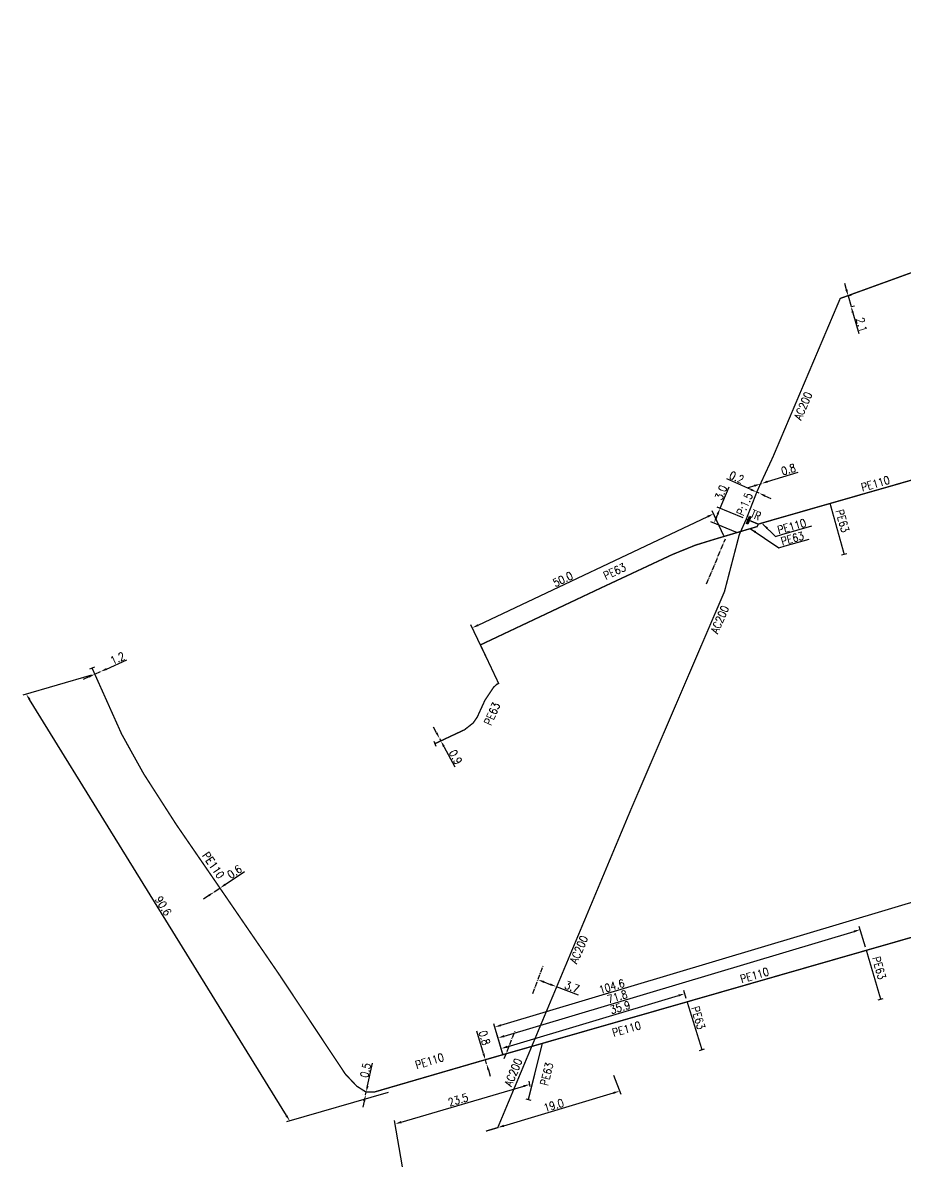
# Model space of a CAD drawing. Header units: millimetres. Extents: x 100513 to 101000, y 121993 to 122208.
# Drawn here: x 100698.5 to 100863.8, y 121992.7 to 122207.7 of the extents above; entities that cross this region are included whole.
import ezdxf
from ezdxf.enums import TextEntityAlignment as Align

# ---------------------------------------------------------------- set-up
doc = ezdxf.new("R2010")
doc.units = ezdxf.units.MM
for name, pattern in [('CENTER2', [28.575, 19.05, -3.175, 3.175, -3.175]), ('L_25_AP', [2000, 1000, 1000]), ('L_25_PE', [2000, 1000, 1000])]:
    doc.linetypes.add(name, pattern=pattern)
doc.layers.get('0').update_dxf_attribs({"linetype": 'CONTINUOUS'})
doc.layers.get('Defpoints').update_dxf_attribs({"linetype": 'CONTINUOUS'})
doc.layers.add('L_150', color=1, linetype='CONTINUOUS')
doc.layers.add('L_340', color=7, linetype='CONTINUOUS')
doc.styles.add('G_ROMANS', font='ROMANS.SHX', dxfattribs={"width": 0.75})
doc.styles.get("Standard").update_dxf_attribs({"font": 'romans.shx', "width": 0.85})
doc.dimstyles.get("Standard").update_dxf_attribs({"dimtxt": 1.5, "dimasz": 1.2, "dimexe": 0.625, "dimexo": 0.625, "dimgap": 0.25, "dimtad": 1, "dimdec": 1, "dimzin": 0, "dimdsep": 46, "dimtxsty": 'Standard', "dimcen": -0.5, "dimadec": 0, "dimazin": 0, "dimtfac": 1, "dimtdec": 1, "dimtmove": 0, "dimatfit": 3, "dimfxl": 1, "dimtolj": 1, "dimtzin": 0, "dimarcsym": 0})

# ---------------------------------------------------------------- blocks, each defined once
blk = doc.blocks.new('*D5')
at = {"layer": 'Defpoints', "color": 0, "linetype": 'Continuous'}
for p in [(100836.72, 122121.28), (100836.91, 122121.34), (100836.91, 122121.34)]:
    blk.add_point(p, dxfattribs=at)
at = {"layer": 'L_150', "color": 0, "linetype": 'Continuous', "lineweight": -2}
for p, q in [((100838.06, 122121.71), (100843.77, 122123.51)), ((100835.58, 122120.92), (100834.43, 122120.56)), ((100836.72, 122121.28), (100836.91, 122121.34))]:
    blk.add_line(p, q, dxfattribs=at)
at = {"layer": 'L_150', "color": 0, "linetype": 'Continuous'}
for points in [[(100838, 122121.9), (100838.12, 122121.52), (100836.91, 122121.34)], [(100835.52, 122121.11), (100835.64, 122120.73), (100836.72, 122121.28)]]:
    blk.add_solid(points, dxfattribs=at)
at = {"layer": 'L_150', "color": 0, "linetype": 'Continuous', "insert": (100841.96, 122123.99), "char_height": 1.5, "attachment_point": 5, "rotation": 17.5505}
blk.add_mtext('\\A1;0.8', dxfattribs=at)
blk = doc.blocks.new('*D6')
at = {"layer": 'Defpoints', "color": 0, "linetype": 'Continuous'}
for p in [(100776.6, 122073.57), (100776.6, 122073.57), (100776.84, 122073.13)]:
    blk.add_point(p, dxfattribs=at)
at = {"layer": 'L_340', "color": 0, "linetype": 'Continuous', "lineweight": -2}
for p, q in [((100776.03, 122074.63), (100775.46, 122075.68)), ((100776.6, 122073.57), (100776.84, 122073.13)), ((100777.41, 122072.07), (100779.47, 122068.25))]:
    blk.add_line(p, q, dxfattribs=at)
at = {"layer": 'L_340', "color": 0, "linetype": 'Continuous'}
for points in [[(100776.21, 122074.72), (100775.86, 122074.53), (100776.6, 122073.57)], [(100777.58, 122072.17), (100777.23, 122071.98), (100776.84, 122073.13)]]:
    blk.add_solid(points, dxfattribs=at)
at = {"layer": 'L_340', "color": 0, "linetype": 'Continuous', "insert": (100779.61, 122070.1), "char_height": 1.5, "attachment_point": 5, "rotation": 298.3343}
blk.add_mtext('\\A1;0.9', dxfattribs=at)
blk = doc.blocks.new('L_340_07')
at = {"color": 0, "linetype": 'Continuous', "const_width": 0.25, "flags": 128}
blk.add_lwpolyline([(0, 0), (1.25, 0)], dxfattribs=at)
at = {"color": 0, "linetype": 'Continuous', "flags": 128}
blk.add_lwpolyline([(1.25, -0.5), (1.25, 0.5)], dxfattribs=at)
at = {"color": 0, "linetype": 'Continuous', "style": 'G_ROMANS', "width": 0.75, "flags": 3}
for tag, p in [('DEF_LEG', (0.72, -3.47)), ('DEF_COUP', (0.72, -5.97)), ('DEF_TYPE', (0.72, -8.47))]:
    blk.add_attdef(tag, text='', height=1.2, dxfattribs=at).set_placement(p, align=Align.MIDDLE)
blk = doc.blocks.new('*D10')
at = {"layer": 'Defpoints', "color": 0, "linetype": 'Continuous'}
for p in [(100829.17, 122116.71), (100834.06, 122114.67), (100833.02, 122111.86)]:
    blk.add_point(p, dxfattribs=at)
at = {"layer": 'L_150', "color": 0, "linetype": 'Continuous', "lineweight": -2}
for p, q in [((100829.17, 122116.71), (100830.85, 122120.75)), ((100828.48, 122115.05), (100828.71, 122115.61)), ((100833.49, 122114.91), (100828.59, 122116.95)), ((100832.45, 122112.1), (100827.44, 122114.18))]:
    blk.add_line(p, q, dxfattribs=at)
at = {"layer": 'L_150', "color": 0, "linetype": 'Continuous'}
for points in [[(100828.29, 122115.13), (100828.66, 122114.97), (100828.02, 122113.94)], [(100828.52, 122115.68), (100828.89, 122115.53), (100829.17, 122116.71)]]:
    blk.add_solid(points, dxfattribs=at)
at = {"layer": 'L_150', "color": 0, "linetype": 'Continuous', "insert": (100829.32, 122119.67), "char_height": 1.5, "attachment_point": 5, "rotation": 67.38}
blk.add_mtext('\\A1;3.0', dxfattribs=at)
blk = doc.blocks.new('*D11')
at = {"layer": 'Defpoints', "color": 0, "linetype": 'Continuous'}
for p in [(100827.94, 122115.68), (100830.15, 122110.99), (100785.97, 122087.47)]:
    blk.add_point(p, dxfattribs=at)
at = {"layer": 'L_150', "color": 0, "linetype": 'Continuous', "lineweight": -2}
for p, q in [((100783.82, 122094.82), (100826.85, 122115.16)), ((100829.88, 122111.56), (100827.67, 122116.24)), ((100785.7, 122088.04), (100782.47, 122094.87))]:
    blk.add_line(p, q, dxfattribs=at)
at = {"layer": 'L_150', "color": 0, "linetype": 'Continuous'}
for points in [[(100826.77, 122115.34), (100826.94, 122114.98), (100827.94, 122115.68)], [(100783.73, 122095), (100783.9, 122094.64), (100782.73, 122094.3)]]:
    blk.add_solid(points, dxfattribs=at)
at = {"layer": 'L_150', "color": 0, "linetype": 'Continuous', "insert": (100799.69, 122103.42), "char_height": 1.5, "attachment_point": 5, "rotation": 25.3068}
blk.add_mtext('\\A1;50.0', dxfattribs=at)
blk = doc.blocks.new('*D12')
at = {"layer": 'Defpoints', "color": 0, "linetype": 'Continuous'}
for p in [(100795.04, 122028.37), (100795.04, 122028.37), (100798.45, 122027.08)]:
    blk.add_point(p, dxfattribs=at)
at = {"layer": 'L_150', "color": 0, "linetype": 'Continuous', "lineweight": -2}
for p, q in [((100796.16, 122027.95), (100797.33, 122027.5)), ((100798.45, 122027.08), (100802.54, 122025.53))]:
    blk.add_line(p, q, dxfattribs=at)
at = {"layer": 'L_150', "color": 0, "linetype": 'Continuous'}
for points in [[(100796.23, 122028.13), (100796.09, 122027.76), (100795.04, 122028.37)], [(100797.4, 122027.69), (100797.26, 122027.32), (100798.45, 122027.08)]]:
    blk.add_solid(points, dxfattribs=at)
at = {"layer": 'L_150', "color": 0, "linetype": 'Continuous', "insert": (100801.41, 122027.02), "char_height": 1.5, "attachment_point": 5, "rotation": 339.2098}
blk.add_mtext('\\A1;3.7', dxfattribs=at)
blk = doc.blocks.new('L_340_19')
at = {"linetype": 'Continuous'}
blk.add_hatch(color=0, dxfattribs=at).paths.add_polyline_path([(0.125, 0.75), (-0.125, 0.75), (-0.125, -0.75), (0.125, -0.75)])
at = {"color": 0, "linetype": 'Continuous'}
blk.add_lwpolyline([(-0.125, 0.75), (0.125, 0.75), (0.125, -0.75), (-0.125, -0.75)], close=True, dxfattribs=at)
at = {"color": 0, "linetype": 'Continuous', "width": 0.75}
for tag, height, flags, p in [('TR', 1.5, 8, (0, 3)), ('DEF_LEG', 1.2, 3, (0, -5)), ('DEF_COUP', 1.2, 3, (0, -7.5)), ('DEF_TYPE', 1.2, 3, (0, -10))]:
    blk.add_attdef(tag, text='', height=height, dxfattribs=dict(at, flags=flags)).set_placement(p, align=Align.MIDDLE)
blk = doc.blocks.new('*D17')
at = {"layer": 'Defpoints', "color": 0, "linetype": 'Continuous'}
for p in [(100785.17, 122013.38), (100785.4, 122012.61), (100785.4, 122012.61)]:
    blk.add_point(p, dxfattribs=at)
at = {"layer": 'L_150', "color": 0, "linetype": 'Continuous', "lineweight": -2}
for p, q in [((100784.84, 122014.53), (100783.6, 122018.72)), ((100785.4, 122012.61), (100785.17, 122013.38)), ((100785.74, 122011.46), (100786.08, 122010.31))]:
    blk.add_line(p, q, dxfattribs=at)
at = {"layer": 'L_150', "color": 0, "linetype": 'Continuous'}
for points in [[(100785.03, 122014.58), (100784.64, 122014.47), (100785.17, 122013.38)], [(100785.93, 122011.51), (100785.55, 122011.4), (100785.4, 122012.61)]]:
    blk.add_solid(points, dxfattribs=at)
at = {"layer": 'L_150', "color": 0, "linetype": 'Continuous', "insert": (100785.01, 122017.48), "char_height": 1.5, "attachment_point": 5, "rotation": 286.3656}
blk.add_mtext('\\A1;0.8', dxfattribs=at)
blk = doc.blocks.new('*D18')
at = {"layer": 'Defpoints', "color": 0, "linetype": 'Continuous'}
for p in [(100793.51, 122008.76), (100793.68, 122007.75), (100769.75, 121992.7)]:
    blk.add_point(p, dxfattribs=at)
at = {"layer": 'L_150', "color": 0, "linetype": 'Continuous', "lineweight": -2}
for p, q in [((100769.42, 122001.69), (100792.36, 122008.42)), ((100793.57, 122008.37), (100793.4, 122009.38)), ((100769.65, 121993.32), (100768.16, 122001.97))]:
    blk.add_line(p, q, dxfattribs=at)
at = {"layer": 'L_150', "color": 0, "linetype": 'Continuous'}
for points in [[(100792.3, 122008.61), (100792.41, 122008.23), (100793.51, 122008.76)], [(100769.36, 122001.88), (100769.47, 122001.49), (100768.26, 122001.35)]]:
    blk.add_solid(points, dxfattribs=at)
at = {"layer": 'L_150', "color": 0, "linetype": 'Continuous', "insert": (100780.08, 122005.86), "char_height": 1.5, "attachment_point": 5, "rotation": 16.3656}
blk.add_mtext('\\A1;23.5', dxfattribs=at)
blk = doc.blocks.new('*D19')
at = {"layer": 'Defpoints', "color": 0, "linetype": 'Continuous'}
for p in [(100808.99, 122011.06), (100810.32, 122007.49), (100787.5, 122000.66)]:
    blk.add_point(p, dxfattribs=at)
at = {"layer": 'L_150', "color": 0, "linetype": 'Continuous', "lineweight": -2}
for p, q in [((100809.21, 122010.47), (100810.54, 122006.9)), ((100788.65, 122001), (100809.17, 122007.15))]:
    blk.add_line(p, q, dxfattribs=at)
at = {"layer": 'L_150', "color": 0, "linetype": 'Continuous'}
for points in [[(100809.12, 122007.34), (100809.23, 122006.95), (100810.32, 122007.49)], [(100788.59, 122001.2), (100788.7, 122000.81), (100787.5, 122000.66)]]:
    blk.add_solid(points, dxfattribs=at)
at = {"layer": 'L_150', "color": 0, "linetype": 'Continuous', "insert": (100797.97, 122004.84), "char_height": 1.5, "attachment_point": 5, "rotation": 16.6578}
blk.add_mtext('\\A1;19.0', dxfattribs=at)
blk = doc.blocks.new('*D20')
at = {"layer": 'Defpoints', "color": 0, "linetype": 'Continuous'}
for p in [(100762.74, 122006.81), (100762.74, 122006.81), (100762.85, 122007.3)]:
    blk.add_point(p, dxfattribs=at)
at = {"layer": 'L_150', "color": 0, "linetype": 'Continuous', "lineweight": -2}
for p, q in [((100763.1, 122008.47), (100764.03, 122012.74)), ((100762.13, 122006.94), (100762.13, 122006.94)), ((100762.49, 122005.63), (100762.23, 122004.46)), ((100762.24, 122007.43), (100762.24, 122007.43)), ((100762.74, 122006.81), (100762.85, 122007.3))]:
    blk.add_line(p, q, dxfattribs=at)
at = {"layer": 'L_150', "color": 0, "linetype": 'Continuous'}
for points in [[(100762.91, 122008.51), (100763.3, 122008.43), (100762.85, 122007.3)], [(100762.29, 122005.68), (100762.68, 122005.59), (100762.74, 122006.81)]]:
    blk.add_solid(points, dxfattribs=at)
at = {"layer": 'L_150', "color": 0, "linetype": 'Continuous', "insert": (100762.72, 122011.4), "char_height": 1.5, "attachment_point": 5, "rotation": 77.7451}
blk.add_mtext('\\A1;0.5', dxfattribs=at)
blk = doc.blocks.new('*D21')
at = {"layer": 'Defpoints', "color": 0, "linetype": 'Continuous'}
for p in [(100711.99, 122085.62), (100699.14, 122081.89), (100767.56, 122007.41)]:
    blk.add_point(p, dxfattribs=at)
at = {"layer": 'L_340', "color": 0, "linetype": 'Continuous', "lineweight": -2}
for p, q in [((100711.36, 122085.44), (100698.52, 122081.71)), ((100747.9, 122002.91), (100699.78, 122080.87)), ((100766.94, 122007.23), (100747.91, 122001.71))]:
    blk.add_line(p, q, dxfattribs=at)
at = {"layer": 'L_340', "color": 0, "linetype": 'Continuous'}
for points in [[(100699.95, 122080.98), (100699.6, 122080.77), (100699.14, 122081.89)], [(100748.07, 122003.01), (100747.73, 122002.8), (100748.53, 122001.89)]]:
    blk.add_solid(points, dxfattribs=at)
at = {"layer": 'L_340', "color": 0, "linetype": 'Continuous', "insert": (100724.82, 122042.21), "char_height": 1.5, "attachment_point": 5, "rotation": 301.6852}
blk.add_mtext('\\A1;90.6', dxfattribs=at)
blk = doc.blocks.new('*D22')
at = {"layer": 'Defpoints', "color": 0, "linetype": 'Continuous'}
for p in [(100734.36, 122044.82), (100734.36, 122044.82), (100735.44, 122045.54)]:
    blk.add_point(p, dxfattribs=at)
at = {"layer": 'L_150', "color": 0, "linetype": 'Continuous', "lineweight": -2}
for p, q in [((100736.43, 122046.22), (100740.06, 122048.66)), ((100733.36, 122044.15), (100732.37, 122043.48)), ((100734.36, 122044.82), (100735.44, 122045.54))]:
    blk.add_line(p, q, dxfattribs=at)
at = {"layer": 'L_150', "color": 0, "linetype": 'Continuous'}
for points in [[(100736.32, 122046.38), (100736.54, 122046.05), (100735.44, 122045.54)], [(100733.25, 122044.31), (100733.47, 122043.98), (100734.36, 122044.82)]]:
    blk.add_solid(points, dxfattribs=at)
at = {"layer": 'L_150', "color": 0, "linetype": 'Continuous', "insert": (100738.18, 122048.6), "char_height": 1.5, "attachment_point": 5, "rotation": 33.9843}
blk.add_mtext('\\A1;0.6', dxfattribs=at)
blk = doc.blocks.new('*D23')
at = {"layer": 'Defpoints', "color": 0, "linetype": 'Continuous'}
for p in [(100836.03, 122119.73), (100836.03, 122119.73), (100836.46, 122119.54)]:
    blk.add_point(p, dxfattribs=at)
at = {"layer": 'L_150', "color": 0, "linetype": 'Continuous', "lineweight": -2}
for p, q in [((100834.94, 122120.22), (100830.42, 122122.24)), ((100836.46, 122119.54), (100836.03, 122119.73)), ((100837.55, 122119.06), (100838.65, 122118.57))]:
    blk.add_line(p, q, dxfattribs=at)
at = {"layer": 'L_150', "color": 0, "linetype": 'Continuous'}
for points in [[(100835.02, 122120.4), (100834.86, 122120.04), (100836.03, 122119.73)], [(100837.63, 122119.24), (100837.47, 122118.87), (100836.46, 122119.54)]]:
    blk.add_solid(points, dxfattribs=at)
at = {"layer": 'L_150', "color": 0, "linetype": 'Continuous', "insert": (100832.27, 122122.51), "char_height": 1.5, "attachment_point": 5, "rotation": 335.9436}
blk.add_mtext('\\A1;0.2', dxfattribs=at)
blk = doc.blocks.new('*D24')
at = {"layer": 'Defpoints', "color": 0, "linetype": 'Continuous'}
for p in [(100822.54, 122025.75), (100822.99, 122024.23), (100788.71, 122013.58)]:
    blk.add_point(p, dxfattribs=at)
at = {"layer": 'L_150', "color": 0, "linetype": 'Continuous', "lineweight": -2}
for p, q in [((100789.29, 122015.81), (100821.39, 122025.41)), ((100822.81, 122024.83), (100822.36, 122026.35)), ((100788.53, 122014.18), (100787.96, 122016.06))]:
    blk.add_line(p, q, dxfattribs=at)
at = {"layer": 'L_150', "color": 0, "linetype": 'Continuous'}
for points in [[(100821.33, 122025.6), (100821.45, 122025.22), (100822.54, 122025.75)], [(100789.23, 122016), (100789.35, 122015.62), (100788.14, 122015.46)]]:
    blk.add_solid(points, dxfattribs=at)
at = {"layer": 'L_150', "color": 0, "linetype": 'Continuous', "insert": (100810.44, 122023.18), "char_height": 1.5, "attachment_point": 5, "rotation": 16.6578}
blk.add_mtext('\\A1;35.9', dxfattribs=at)
blk = doc.blocks.new('*D25')
at = {"layer": 'Defpoints', "color": 0, "linetype": 'Continuous'}
for p in [(100855.41, 122037.77), (100856.57, 122033.88), (100788.71, 122013.58)]:
    blk.add_point(p, dxfattribs=at)
at = {"layer": 'L_150', "color": 0, "linetype": 'Continuous', "lineweight": -2}
for p, q in [((100856.39, 122034.48), (100855.23, 122038.37)), ((100788.69, 122017.8), (100854.26, 122037.42)), ((100788.53, 122014.18), (100787.36, 122018.06))]:
    blk.add_line(p, q, dxfattribs=at)
at = {"layer": 'L_150', "color": 0, "linetype": 'Continuous'}
for points in [[(100854.2, 122037.61), (100854.32, 122037.23), (100855.41, 122037.77)], [(100788.64, 122018), (100788.75, 122017.61), (100787.54, 122017.46)]]:
    blk.add_solid(points, dxfattribs=at)
at = {"layer": 'L_150', "color": 0, "linetype": 'Continuous', "insert": (100809.9, 122025.19), "char_height": 1.5, "attachment_point": 5, "rotation": 16.6578}
blk.add_mtext('\\A1;71.8', dxfattribs=at)
blk = doc.blocks.new('*D26')
at = {"layer": 'Defpoints', "color": 0, "linetype": 'Continuous'}
for p in [(100887.15, 122049.48), (100888.78, 122044.03), (100788.71, 122013.58)]:
    blk.add_point(p, dxfattribs=at)
at = {"layer": 'L_150', "color": 0, "linetype": 'Continuous', "lineweight": -2}
for p, q in [((100788.08, 122019.84), (100886, 122049.14)), ((100888.6, 122044.63), (100886.97, 122050.08)), ((100788.53, 122014.18), (100786.76, 122020.1))]:
    blk.add_line(p, q, dxfattribs=at)
at = {"layer": 'L_150', "color": 0, "linetype": 'Continuous'}
for points in [[(100885.94, 122049.33), (100886.06, 122048.95), (100887.15, 122049.48)], [(100788.03, 122020.03), (100788.14, 122019.65), (100786.93, 122019.5)]]:
    blk.add_solid(points, dxfattribs=at)
at = {"layer": 'L_150', "color": 0, "linetype": 'Continuous', "insert": (100808.85, 122027.1), "char_height": 1.5, "attachment_point": 5, "rotation": 16.6578}
blk.add_mtext('\\A1;104.6', dxfattribs=at)
blk = doc.blocks.new('*D30')
at = {"layer": 'Defpoints', "color": 0, "linetype": 'Continuous'}
for p in [(100711.99, 122085.62), (100713.08, 122086.11), (100713.08, 122086.11)]:
    blk.add_point(p, dxfattribs=at)
at = {"layer": 'L_340', "color": 0, "linetype": 'Continuous', "lineweight": -2}
for p, q in [((100714.18, 122086.59), (100718.01, 122088.29)), ((100710.89, 122085.13), (100709.79, 122084.65)), ((100711.99, 122085.62), (100713.08, 122086.11))]:
    blk.add_line(p, q, dxfattribs=at)
at = {"layer": 'L_340', "color": 0, "linetype": 'Continuous'}
for points in [[(100710.81, 122085.32), (100710.97, 122084.95), (100711.99, 122085.62)], [(100714.1, 122086.78), (100714.26, 122086.41), (100713.08, 122086.11)]]:
    blk.add_solid(points, dxfattribs=at)
at = {"layer": 'L_340', "color": 0, "linetype": 'Continuous', "insert": (100716.24, 122088.6), "char_height": 1.5, "attachment_point": 5, "rotation": 23.9497}
blk.add_mtext('\\A1;1.2', dxfattribs=at)
blk = doc.blocks.new('*D49')
at = {"layer": 'Defpoints', "color": 0, "linetype": 'Continuous'}
for p in [(100852.59, 122156.36), (100853.16, 122154.34), (100853.72, 122154.5)]:
    blk.add_point(p, dxfattribs=at)
at = {"layer": 'L_150', "color": 0, "linetype": 'Continuous', "lineweight": -2}
for p, q in [((100852.84, 122157.67), (100852.51, 122158.83)), ((100853.16, 122156.52), (100853.72, 122154.5)), ((100853.19, 122156.53), (100853.76, 122156.69)), ((100853.76, 122154.51), (100854.33, 122154.66)), ((100854.05, 122153.34), (100855.13, 122149.48))]:
    blk.add_line(p, q, dxfattribs=at)
at = {"layer": 'L_150', "color": 0, "linetype": 'Continuous'}
for points in [[(100853.03, 122157.73), (100852.64, 122157.62), (100853.16, 122156.52)], [(100854.24, 122153.39), (100853.85, 122153.29), (100853.72, 122154.5)]]:
    blk.add_solid(points, dxfattribs=at)
at = {"layer": 'L_150', "color": 0, "linetype": 'Continuous', "insert": (100855.71, 122151.1), "char_height": 1.5, "attachment_point": 5, "rotation": 285.6225}
blk.add_mtext('\\A1;2.1', dxfattribs=at)

msp = doc.modelspace()

# ---------------------------------------------------------------- linework, layer by layer
at = {"layer": 'L_150', "linetype": 'L_25_AP', "flags": 128}
msp.add_lwpolyline([(100785.29, 122000, 0.25, 0.25, 0), (100787.5, 122000.66, 0.25, 0.25, 0), (100812.41, 122060.18, 0.25, 0.25, 0), (100829.98, 122101.1, 0.25, 0.25, 0), (100832.76, 122111.78, 0.25, 0.25, 0), (100834.06, 122114.67, 0.25, 0.25, 0), (100836.03, 122119.73, 0.25, 0.25, 0), (100836.72, 122121.28, 0.25, 0.25, 0), (100839.09, 122126.39, 0.25, 0.25, 0), (100851.67, 122156.03, 0.25, 0.25, 0), (100852.59, 122156.36, 0.25, 0.25, 0), (100852.59, 122156.36, 0.25, 0.25, 0), (100869.67, 122162.55, 0.25, 0.25, 0), (100900.74, 122173.5, 0.25, 0.25, 0), (100930.09, 122184.43, 0.25, 0.25, 0), (101000, 122207.53, 0, 0, 0)], format="xyseb", dxfattribs=at)
at = {"layer": 'L_150', "linetype": 'L_25_PE', "const_width": 0.25, "flags": 128}
for points in [[(100834.63, 122114.44), (100836.31, 122113.74), (100840.06, 122114.83), (100849.77, 122117.61), (100863.12, 122121.44), (100878.7, 122125.92), (100885.97, 122128.01), (100887.58, 122128.48), (100901, 122132.36), (100908.34, 122134.5), (100913.14, 122135.89), (100923.51, 122138.88), (100937.75, 122142.97), (100941.01, 122143.91), (100946.37, 122145.46), (100960.41, 122149.51), (100983.98, 122156.27), (100994.94, 122159.15), (101000, 122160.58)], [(100852.08, 122109.3), (100849.77, 122117.61)], [(100856.57, 122033.88), (100858.9, 122025.94)], [(100822.99, 122024.23), (100825.39, 122016.48)], [(100795.85, 122016.44), (100793.68, 122007.75), (100793.53, 122007.14)]]:
    msp.add_lwpolyline(points, dxfattribs=at)
at = {"layer": 'L_150', "linetype": 'L_25_PE', "flags": 128}
for points in [[(100711.99, 122085.62, 0.25, 0.25, 0), (100717.01, 122074.41, 0.25, 0.25, 0), (100721.13, 122066.98, 0.25, 0.25, 0), (100727.22, 122057.5, 0.25, 0.25, 0), (100735.44, 122045.54, 0.25, 0.25, 0), (100746.64, 122029.2, 0.25, 0.25, 0), (100755.6, 122015.71, 0.25, 0.25, 0), (100758.93, 122010.7, 0.25, 0.25, 0), (100761.08, 122008.42, 0.25, 0.25, 0), (100762.85, 122007.3, 0.25, 0.25, 0), (100764.32, 122007.31, 0.25, 0.25, 0), (100785.17, 122013.38, 0.25, 0.25, 0), (100795.85, 122016.44, 0.25, 0.25, 0), (100822.99, 122024.23, 0.25, 0.25, 0), (100856.57, 122033.88, 0.25, 0.25, 0), (100874.34, 122038.98, 0.25, 0.25, 0), (100886.19, 122043.1, 0.25, 0.25, 0), (100887.97, 122043.66, 0.25, 0.25, 0), (100888.78, 122044.03, 0.25, 0.25, 0), (100889.56, 122044.51, 0.25, 0.25, 0), (100890.54, 122045.42, 0.25, 0.25, 0), (100891.39, 122046.78, 0.25, 0.25, 0), (100891.59, 122048.19, 0.25, 0.25, 0), (100891.58, 122050.03, 0.25, 0.25, 0), (100891.3, 122051.69, 0.25, 0.25, 0), (100886.18, 122068.48, 0.25, 0.25, 0), (100885.22, 122071.72, 0.25, 0.25, 0), (100882.09, 122082.52, 0.25, 0.25, 0), (100874.6, 122108.91, 0.25, 0.25, 0), (100874.1, 122110.64, 0.25, 0.25, 0), (100882.12, 122112.91, 0.25, 0.25, 0), (100884.94, 122118.28, 0.25, 0.25, 0), (100888.49, 122119.29, 0.25, 0.25, 0), (100885.97, 122128.01, 0, 0, 0)], [(100776.84, 122073.13, 0.25, 0.25, 0), (100781.27, 122075.21, 0.25, 0.25, 0), (100782.9, 122076.49, 0.25, 0.25, 0), (100783.66, 122077.6, 0.25, 0.25, 0), (100785.09, 122080.73, 0.25, 0.25, 0), (100786.71, 122083.16, 0.25, 0.25, 0), (100787.34, 122083.75, 0.25, 0.25, 0), (100787.66, 122083.89, 0.25, 0.25, 0), (100785.97, 122087.47, 0.25, 0.25, 0), (100784.25, 122091.11, 0.25, 0.25, 0), (100806.85, 122101.79, 0.25, 0.25, 0), (100820.25, 122108.06, 0.25, 0.25, 0), (100824.51, 122109.79, 0.25, 0.25, 0), (100827.97, 122110.86, 0.25, 0.25, 0), (100836.1, 122113.28, 0.25, 0.25, 0), (100836.31, 122113.74, 0, 0, 0)]]:
    msp.add_lwpolyline(points, format="xyseb", dxfattribs=at)
at = {"layer": 'L_150', "linetype": 'L_25_AP', "const_width": 0.25, "flags": 128}
msp.add_lwpolyline([(100834.06, 122114.67), (100834.4, 122114.53)], dxfattribs=at)
at = {"layer": 'L_150', "color": 7, "linetype": 'CENTER2', "ltscale": 0.05, "flags": 128}
for points in [[(100826.63, 122102.54), (100830.15, 122110.99)], [(100794.05, 122025.78), (100795.04, 122028.37), (100796.02, 122030.96)], [(100788.71, 122013.58), (100790.73, 122018.74)]]:
    msp.add_lwpolyline(points, dxfattribs=at)

# ---------------------------------------------------------------- block references
at = {"layer": 'L_340'}
ref = msp.add_blockref('L_340_19', (100834.52, 122114.49), dxfattribs=dict(at, rotation=337.3799653687703))
ref.add_attrib('TR', 'TR', dxfattribs={"layer": '0', "color": 0, "linetype": 'Continuous', "height": 1.5, "rotation": 337.38, "width": 0.75, "flags": 8}).set_placement((100835.84, 122115.47), align=Align.MIDDLE)
for p, rotation in [((100852.08, 122109.3), 285.552534945597), ((100711.99, 122085.62), 114.15261360194), ((100776.84, 122073.13), 205.1869149658059), ((100858.9, 122025.94), 286.365593762008), ((100825.39, 122016.48), 287.1729625031513), ((100793.53, 122007.14), 255.9638285776521)]:
    msp.add_blockref('L_340_07', p, dxfattribs=dict(at, rotation=rotation))

# ---------------------------------------------------------------- texts
at = {"layer": 'L_150', "linetype": 'Continuous', "width": 0.85}
for s, rotation, p in [('AC200', 67.0007, (100844.34, 122133.13)), ('P:1.5', 65.9436, (100833.54, 122115.15)), ('PE63', 285.5525, (100850.79, 122116.26)), ('PE63', 25.3022, (100807.74, 122103.27)), ('AC200', 66.7586, (100828.72, 122093.1)), ('PE63', 66.3873, (100786.24, 122075.89)), ('PE110', 304.4317, (100732.05, 122051.65)), ('AC200', 66.7586, (100802.32, 122031.24)), ('PE63', 286.3656, (100857.63, 122032.47)), ('PE110', 16.0195, (100833.19, 122027.73)), ('PE63', 286.3656, (100823.74, 122023.12)), ('PE110', 16.0195, (100809.21, 122017.66)), ('PE110', 17.2533, (100772.34, 122011.6)), ('AC200', 67.2893, (100790.05, 122008.22)), ('PE63', 75.9638, (100796.87, 122008.38))]:
    msp.add_text(s, height=1.5, rotation=rotation, dxfattribs=at).set_placement(p)
msp.add_text('PE110', height=1.5, rotation=16.1942, dxfattribs=at).set_placement((100858.26, 122121.33), align=Align.MIDDLE)
at = {"layer": 'L_150', "linetype": 'Continuous', "char_height": 1.5, "attachment_point": 7, "rotation": 15.9862}
for s, insert in [('\\A1;PE110', (100840.17, 122111.84)), ('\\A1;PE63', (100840.82, 122109.72))]:
    msp.add_mtext(s, dxfattribs=dict(at, insert=insert))

# ---------------------------------------------------------------- dimensions: what is measured, and where the dimension line sits
at = {"layer": 'L_150', "linetype": 'Continuous'}
for base, p1, p2, angle, picture, middle in [((100853.72, 122154.5), (100852.59, 122156.36), (100853.16, 122154.34), 105.6225, '*D49', (100854.75, 122150.83)), ((100829.17, 122116.71), (100833.02, 122111.86), (100834.06, 122114.67), 67.38, '*D10', (100830.24, 122119.28)), ((100827.94, 122115.68), (100785.97, 122087.47), (100830.15, 122110.99), 25.3068, '*D11', (100800.11, 122102.52)), ((100887.15, 122049.48), (100788.71, 122013.58), (100888.78, 122044.03), 16.6578, '*D26', (100809.13, 122026.14)), ((100795.0381, 122028.3724), (100798.4505, 122027.0769), (100795.0381, 122028.3724), 339.2098, '*D12', (100801.0548, 122026.0881)), ((100822.54, 122025.75), (100788.71, 122013.58), (100822.99, 122024.23), 16.6578, '*D24', (100810.73, 122022.22)), ((100785.4, 122012.61), (100785.17, 122013.38), (100785.4, 122012.61), 106.3656, '*D17', (100784.05, 122017.2)), ((100762.74, 122006.81), (100762.85, 122007.3), (100762.74, 122006.81), 77.7451, '*D20', (100763.7, 122011.19))]:
    dim = msp.add_linear_dim(base=base, p1=p1, p2=p2, angle=angle, dimstyle='Standard', dxfattribs=at)
    dim.commit()
    dim.dimension.update_dxf_attribs({"geometry": picture, "text_midpoint": middle, "dimtype": 160})
for base, p1, p2, angle, text, picture, middle in [((100836.03, 122119.73), (100836.46, 122119.54), (100836.03, 122119.73), 155.9436, '0.2', '*D23', (100831.86, 122121.59)), ((100836.91, 122121.34), (100836.72, 122121.28), (100836.91, 122121.34), 197.5505, '0.8', '*D5', (100842.26, 122123.04)), ((100734.36, 122044.82), (100735.44, 122045.54), (100734.36, 122044.82), 33.9843, '0.6', '*D22', (100738.74, 122047.77)), ((100855.41, 122037.77), (100788.71, 122013.58), (100856.57, 122033.88), 16.6578, '71.8', '*D25', (100810.19, 122024.24)), ((100810.32, 122007.49), (100787.5, 122000.66), (100808.99, 122011.06), 16.6578, '19.0', '*D19', (100798.26, 122003.88)), ((100793.51, 122008.76), (100769.75, 121992.7), (100793.68, 122007.75), 16.3656, '23.5', '*D18', (100780.36, 122004.9))]:
    dim = msp.add_linear_dim(base=base, p1=p1, p2=p2, angle=angle, text=text, dimstyle='Standard', dxfattribs=at)
    dim.commit()
    dim.dimension.update_dxf_attribs({"geometry": picture, "text_midpoint": middle, "dimtype": 160})
at = {"layer": 'L_340', "linetype": 'Continuous'}
dim = msp.add_linear_dim(base=(100713.08, 122086.11), p1=(100711.99, 122085.62), p2=(100713.08, 122086.11), angle=23.9497, dimstyle='Standard', dxfattribs=at)
dim.commit()
dim.dimension.update_dxf_attribs({"geometry": '*D30', "text_midpoint": (100716.64, 122087.69), "dimtype": 160})
for base, p1, p2, angle, text, picture, middle in [((100699.14, 122081.89), (100767.56, 122007.41), (100711.99, 122085.62), 301.6852, '90.6', '*D21', (100723.96, 122041.68)), ((100776.6, 122073.57), (100776.84, 122073.13), (100776.6, 122073.57), 298.3343, '0.9', '*D6', (100778.73, 122069.62))]:
    dim = msp.add_linear_dim(base=base, p1=p1, p2=p2, angle=angle, text=text, dimstyle='Standard', dxfattribs=at)
    dim.commit()
    dim.dimension.update_dxf_attribs({"geometry": picture, "text_midpoint": middle, "dimtype": 160})

# ---------------------------------------------------------------- leaders
at = {"layer": 'L_150', "linetype": 'Continuous', "annotation_type": 0, "has_hookline": 1, "hookline_direction": 0, "horizontal_direction": (0.961328, 0.275405, 0)}
for points, text_width in [([(100834.82, 122112.9), (100840.19, 122109.32), (100841.34, 122109.65)], 4.43), ([(100837.17, 122113.76), (100839.54, 122111.45), (100840.7, 122111.78)], 5.65)]:
    msp.add_leader(points, dimstyle='Standard', override={"dimgap": 0.25, "dimtad": 1}, dxfattribs=dict(at, text_width=text_width))

doc.saveas('drawing.dxf')
